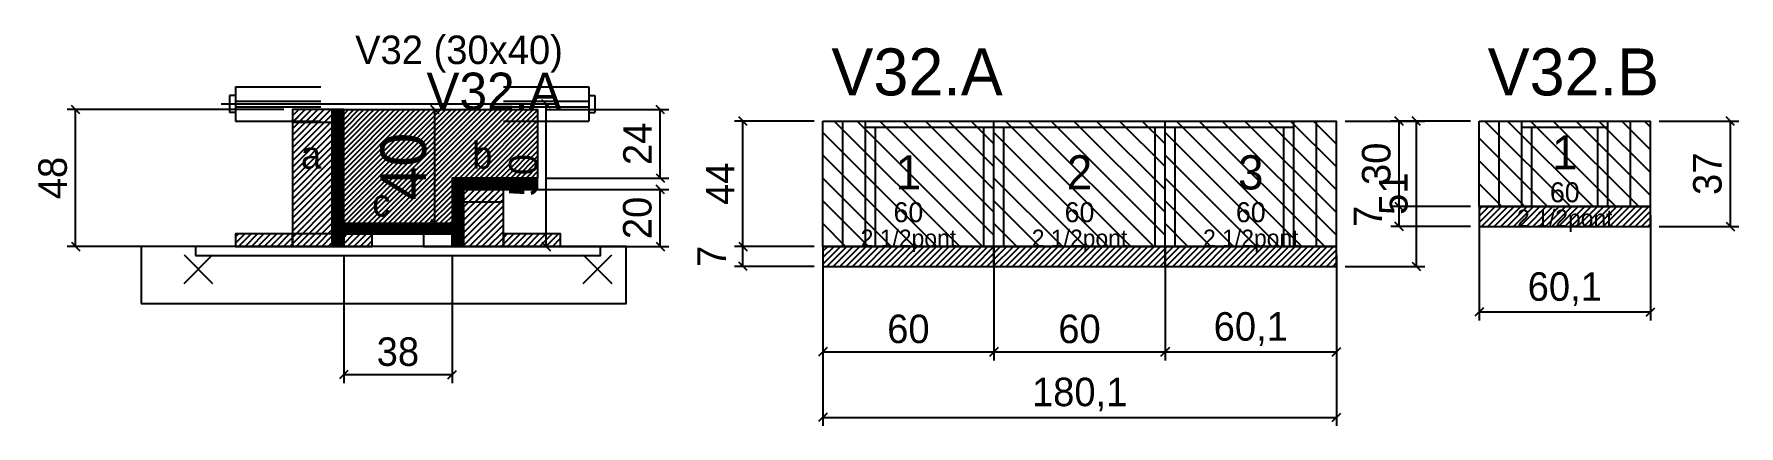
# Model space of a CAD drawing. Extents: x -69 to 529, y -107 to 31.
import ezdxf
from ezdxf.enums import TextEntityAlignment as Align

# ---------------------------------------------------------------- set-up
doc = ezdxf.new("R2010")
doc.units = 0
for name, color, linetype in [('5', 5, 'Continuous'), ('barrote', 126, 'Continuous'), ('CONCRETO', 251, 'Continuous'), ('COTA', 241, 'Continuous'), ('Cota Seção (2x)', 241, 'Continuous'), ('detalhes', 7, 'Continuous'), ('Hachura', 251, 'Continuous'), ('Madeira', 126, 'Continuous'), ('NOMENCLATURA', 7, 'Continuous'), ('Painéis', 200, 'Continuous'), ('presilha', 224, 'Continuous'), ('Reaproveitamento', 30, 'Continuous'), ('SARR_2.2x7', 40, 'Continuous'), ('SARR_3.5x7', 81, 'Continuous'), ('SCO-___-LAJ', 224, 'Continuous'), ('TENSOR', 224, 'Continuous'), ('texto', 7, 'Continuous'), ('Texto Seção', 7, 'Continuous')]:
    doc.layers.add(name, color=color, linetype=linetype)
doc.dimstyles.new('PAINEL', dxfattribs={"dimtxt": 10, "dimasz": 3, "dimexe": 3, "dimexo": 3, "dimgap": 3, "dimtad": 1, "dimblk": 'OBLIQUE', "dimblk1": 'OBLIQUE', "dimcen": 2.5, "dimclrd": 4, "dimclre": 4, "dimclrt": 240, "dimazin": 3, "dimtfac": 1, "dimtmove": 0, "dimatfit": 3})
doc.dimstyles.new('SECAO2X', dxfattribs={"dimtxt": 16, "dimasz": 3, "dimexe": 3, "dimexo": 3, "dimgap": 3, "dimtad": 1, "dimblk": 'OBLIQUE', "dimblk1": 'OBLIQUE', "dimcen": 2.5, "dimclrd": 4, "dimclre": 4, "dimclrt": 240, "dimazin": 3, "dimtfac": 1, "dimtmove": 0, "dimatfit": 3})

# ---------------------------------------------------------------- blocks, each defined once
blk = doc.blocks.new('_OBLIQUE')
at = {"color": 0, "linetype": 'BYBLOCK'}
blk.add_line((-0.5, -0.5), (0.5, 0.5), dxfattribs=at)

msp = doc.modelspace()

# ---------------------------------------------------------------- hatches: boundary and pattern name
at = {"layer": 'COTA'}
h = msp.add_hatch(dxfattribs=at)
h.set_pattern_fill('ANSI31', scale=0.4)
h.paths.add_polyline_path([(40, -36), (40, 4), (108, 4), (108, -20), (78, -20), (78, -36)])
h = msp.add_hatch(dxfattribs=at)
h.set_pattern_fill('ANSI31', scale=0.5)
h.paths.add_polyline_path([(438.1, -37), (498.2, -37), (498.2, -30), (438.1, -30)])
h = msp.add_hatch(dxfattribs=at)
h.set_pattern_fill('ANSI31', scale=0.5)
h.paths.add_polyline_path([(208, -51), (268, -51), (268, -44), (208, -44)])
h = msp.add_hatch(dxfattribs=at)
h.set_pattern_fill('ANSI31', scale=0.5)
h.paths.add_polyline_path([(268, -51), (328, -51), (328, -44), (268, -44)])
h = msp.add_hatch(dxfattribs=at)
h.set_pattern_fill('ANSI31', scale=0.5)
h.paths.add_polyline_path([(328, -51), (388.1, -51), (388.1, -44), (328, -44)])
at = {"layer": 'Hachura'}
h = msp.add_hatch(dxfattribs=at)
h.set_pattern_fill('ANSI31', scale=0.5)
h.paths.add_polyline_path([(22, -44), (36, -44), (36, 4), (22, 4)])
h = msp.add_hatch(dxfattribs=at)
h.set_pattern_fill('ANSI31', scale=0.5)
h.paths.add_polyline_path([(22, -0.4), (36, -0.4), (36, 4), (22, 4)])
h = msp.add_hatch(dxfattribs=at)
h.set_pattern_fill('SOLID')
h.paths.add_polyline_path([(36, -44), (40, -44), (40, 4), (36, 4)])
h = msp.add_hatch(dxfattribs=at)
h.set_pattern_fill('SOLID')
h.paths.add_polyline_path([(78, -24), (108, -24), (108, -20), (78, -20)])
h = msp.add_hatch(dxfattribs=at)
h.set_pattern_fill('SOLID')
h.paths.add_polyline_path([(78, -44), (82, -44), (82, -24), (78, -24)])
h = msp.add_hatch(dxfattribs=at)
h.set_pattern_fill('ANSI31', scale=0.5)
h.paths.add_polyline_path([(82, -44), (96, -44), (96, -24), (82, -24)])
h = msp.add_hatch(dxfattribs=at)
h.set_pattern_fill('ANSI31', scale=0.5)
h.paths.add_polyline_path([(82, -28.4), (96, -28.4), (96, -24), (82, -24)])
h = msp.add_hatch(dxfattribs=at)
h.set_pattern_fill('ANSI31', scale=0.5)
h.paths.add_polyline_path([(2, -44), (22, -44), (22, -39.6), (2, -39.6)])
h = msp.add_hatch(dxfattribs=at)
h.set_pattern_fill('SOLID')
h.paths.add_polyline_path([(40, -39.6), (78, -39.6), (78, -36), (40, -36)])
h = msp.add_hatch(dxfattribs=at)
h.set_pattern_fill('ANSI31', scale=0.5)
h.paths.add_polyline_path([(40, -44), (50, -44), (50, -39.6), (40, -39.6)])
h = msp.add_hatch(dxfattribs=at)
h.set_pattern_fill('ANSI31', scale=0.5)
h.paths.add_polyline_path([(96, -44), (116, -44), (116, -39.6), (96, -39.6)])

# ---------------------------------------------------------------- linework, layer by layer
for p, q in [((2, 12), (32, 12)), ((2, 12), (2, 0)), ((96, 12), (126, 12)), ((126, 12), (126, 0)), ((0, 9), (0, 3)), ((2, 9), (0, 9)), ((2, 7), (32, 7)), ((96, 7), (126, 7)), ((126, 9), (128, 9)), ((128, 9), (128, 3)), ((2, 3), (0, 3)), ((2, 5), (32, 5)), ((2, 0), (32, 0)), ((96, 5), (126, 5)), ((96, 0), (126, 0)), ((126, 3), (128, 3))]:
    msp.add_line(p, q)
at = {"layer": 'barrote'}
msp.add_lwpolyline([(-31, -64), (139, -64), (139, -44), (-31, -44)], close=True, dxfattribs=at)
at = {"layer": 'CONCRETO'}
msp.add_lwpolyline([(40, -36), (40, 4), (108, 4), (108, -20), (78, -20), (78, -36)], close=True, dxfattribs=at)
at = {"layer": 'Madeira'}
for points in [[(22, -44), (36, -44), (36, 4), (22, 4)], [(22, -0.4), (36, -0.4), (36, 4), (22, 4)], [(82, -44), (96, -44), (96, -24), (82, -24)], [(82, -28.4), (96, -28.4), (96, -24), (82, -24)], [(2, -44), (22, -44), (22, -39.6), (2, -39.6)], [(22, -44), (36, -44), (36, -39.6), (22, -39.6)], [(40, -44), (50, -44), (50, -39.6), (40, -39.6)], [(68, -44), (78, -44), (78, -39.6), (68, -39.6)], [(96, -44), (116, -44), (116, -39.6), (96, -39.6)]]:
    msp.add_lwpolyline(points, close=True, dxfattribs=at)
at = {"layer": 'Painéis'}
for p, q in [((208, 0), (268, 0)), ((208, -44), (208, 0)), ((268, -44), (268, 0)), ((268, -44), (268, 0)), ((268, 0), (328, 0)), ((268, -44), (268, 0)), ((328, -44), (328, 0)), ((328, -44), (328, 0)), ((328, 0), (388.1, 0)), ((328, -44), (328, 0)), ((388.1, -44), (388.1, 0)), ((438.1, 0), (498.2, 0)), ((438.1, -30), (438.1, 0)), ((498.2, -30), (498.2, 0)), ((438.1, -30), (498.2, -30)), ((208, -44), (268, -44)), ((268, -44), (328, -44)), ((328, -44), (388.1, -44))]:
    msp.add_line(p, q, dxfattribs=at)
for points in [[(36, -44), (40, -44), (40, 4), (36, 4)], [(78, -24), (108, -24), (108, -20), (78, -20)], [(78, -44), (82, -44), (82, -24), (78, -24)], [(40, -39.6), (78, -39.6), (78, -36), (40, -36)]]:
    msp.add_lwpolyline(points, close=True, dxfattribs=at)
at = {"layer": 'presilha'}
for p, q in [((-16, -57), (-6, -47)), ((-16, -47), (-6, -57)), ((124, -57), (134, -47)), ((124, -47), (134, -57))]:
    msp.add_line(p, q, dxfattribs=at)
at = {"layer": 'Reaproveitamento', "color": 30}
for p, q in [((256, -44), (212, 0)), ((264, -44), (220, 0)), ((268, -40), (228, 0)), ((268, -32), (236, 0)), ((268, -24), (244, 0)), ((268, -16), (252, 0)), ((268, -8), (260, 0)), ((268, 0), (268, 0)), ((316, -44), (272, 0)), ((324, -44), (280, 0)), ((328, -40), (288, 0)), ((328, -32), (296, 0)), ((328, -24), (304, 0)), ((328, -16), (312, 0)), ((328, -8), (320, 0)), ((328, 0), (328, 0)), ((376, -44), (332, 0)), ((384, -44), (340, 0)), ((388.1, -40.1), (348, 0)), ((388.1, -32.1), (356, 0)), ((388.1, -24.1), (364, 0)), ((388.1, -16.1), (372, 0)), ((388.1, -8.1), (380, 0)), ((388.1, -0.1), (388, 0)), ((470.1, -30), (440.1, 0)), ((478.1, -30), (448.1, 0)), ((486.1, -30), (456.1, 0)), ((494.1, -30), (464.1, 0)), ((498.2, -26.1), (472.1, 0)), ((498.2, -18.1), (480.1, 0)), ((498.2, -10.1), (488.1, 0)), ((498.2, -2.1), (496.1, 0)), ((248, -44), (208, -4)), ((308, -44), (268, -4)), ((368, -44), (328, -4)), ((462.1, -30), (438.1, -6)), ((240, -44), (208, -12)), ((300, -44), (268, -12)), ((360, -44), (328, -12)), ((454.1, -30), (438.1, -14)), ((232, -44), (208, -20)), ((292, -44), (268, -20)), ((352, -44), (328, -20)), ((446.1, -30), (438.1, -22)), ((224, -44), (208, -28)), ((284, -44), (268, -28)), ((344, -44), (328, -28)), ((438.1, -30), (438.1, -30)), ((216, -44), (208, -36)), ((276, -44), (268, -36)), ((336, -44), (328, -36)), ((208, -44), (208, -44)), ((268, -44), (268, -44)), ((328, -44), (328, -44))]:
    msp.add_line(p, q, dxfattribs=at)
at = {"layer": 'SARR_2.2x7'}
for p, q in [((215, -44), (215, 0)), ((381.1, -44), (381.1, 0)), ((445.1, -30), (445.1, 0)), ((491.2, -30), (491.2, 0)), ((223, -2.2), (268, -2.2)), ((268, -2.2), (328, -2.2)), ((328, -2.2), (373.1, -2.2)), ((453.1, -2.2), (483.2, -2.2))]:
    msp.add_line(p, q, dxfattribs=at)
at = {"layer": 'SARR_3.5x7'}
for p, q in [((223, -44), (223, 0)), ((268, -44), (268, 0)), ((268, -44), (268, 0)), ((328, -44), (328, 0)), ((328, -44), (328, 0)), ((373.1, -44), (373.1, 0)), ((453.1, -30), (453.1, 0)), ((483.2, -30), (483.2, 0)), ((226.5, -44), (226.5, -2.2)), ((264.5, -44), (264.5, -2.2)), ((271.5, -44), (271.5, -2.2)), ((324.5, -44), (324.5, -2.2)), ((331.5, -44), (331.5, -2.2)), ((369.6, -44), (369.6, -2.2)), ((456.6, -30), (456.6, -2.2)), ((479.7, -30), (479.7, -2.2)), ((453.1, -30), (456.6, -30)), ((479.7, -30), (483.2, -30)), ((223, -44), (226.5, -44)), ((264.5, -44), (268, -44)), ((268, -44), (271.5, -44)), ((324.5, -44), (328, -44)), ((328, -44), (331.5, -44)), ((369.6, -44), (373.1, -44))]:
    msp.add_line(p, q, dxfattribs=at)
at = {"layer": 'SCO-___-LAJ'}
for points in [[(438.1, -37), (498.2, -37), (498.2, -30), (438.1, -30)], [(-12, -47.2), (130, -47.2), (130, -44), (-12, -44)], [(208, -51), (268, -51), (268, -44), (208, -44)], [(268, -51), (328, -51), (328, -44), (268, -44)], [(328, -51), (388.1, -51), (388.1, -44), (328, -44)]]:
    msp.add_lwpolyline(points, close=True, dxfattribs=at)
at = {"layer": 'TENSOR'}
msp.add_line((-3, 6), (106, 6), dxfattribs=at)

# ---------------------------------------------------------------- texts
at = {"layer": '5'}
for s, height, p in [('1', 12, (468.15, -11)), ('2', 12, (298, -18)), ('3', 12, (358.05, -18)), ('1', 12, (238, -18)), ('60', 7, (468.15, -25)), ('60', 7, (238, -32)), ('60', 7, (298, -32)), ('60', 7, (358.05, -32))]:
    msp.add_text(s, height=height, dxfattribs=at).set_placement(p, align=Align.MIDDLE_CENTER)
at = {"layer": 'detalhes'}
for s, p in [('a', (25, -16.7)), ('b', (85, -16.7)), ('c', (50, -33.5))]:
    msp.add_text(s, height=9.6, dxfattribs=at).set_placement(p)
at = {"layer": 'NOMENCLATURA'}
for s, p in [('V32.A', (211, 9)), ('V32.B', (441.1, 9))]:
    msp.add_text(s, height=16.5, dxfattribs=at).set_placement(p)
at = {"layer": 'texto', "char_height": 6, "attachment_point": 5}
for insert in [(468.15, -35), (238, -42), (298, -42), (358.05, -42)]:
    msp.add_mtext('2 1/2pont', dxfattribs=dict(at, insert=insert))
at = {"layer": 'Texto Seção'}
for s, height, p in [('V32 (30x40)', 10, (44, 20)), ('V32.A', 13, (69, 4))]:
    msp.add_text(s, height=height, dxfattribs=at).set_placement(p)

# ---------------------------------------------------------------- dimensions: what is measured, and where the dimension line sits
at = {"layer": 'COTA'}
for base, p1, p2 in [((111, -44), (96, -44), (96, 6)), ((-54, -44), (2, -44), (22, 4)), ((151, -20), (108, -20), (108, 4)), ((180, -44), (208, -44), (208, 0)), ((416.1, -51), (388.1, -51), (388.1, 0)), ((410.1, -30), (438.1, -30), (438.1, 0)), ((526.2, -37), (498.2, -37), (498.2, 0)), ((151, -44), (96, -44), (96, -24)), ((410.1, -37), (438.1, -37), (438.1, -30)), ((180, -51), (208, -51), (208, -44))]:
    msp.add_linear_dim(base=base, p1=p1, p2=p2, angle=90, dimstyle='PAINEL', dxfattribs=at).render()
for base, p1, p2 in [((438.1, -67), (438.1, -30), (498.2, -30)), ((40, -89), (40, -44), (78, -44)), ((208, -81), (208, -44), (268, -44)), ((208, -104), (208, -44), (388.1, -44)), ((268, -81), (268, -44), (328, -44)), ((328, -81), (328, -44), (388.1, -44))]:
    msp.add_linear_dim(base=base, p1=p1, p2=p2, dimstyle='PAINEL', dxfattribs=at).render()
at = {"layer": 'Cota Seção (2x)'}
msp.add_linear_dim(base=(72, -36), p1=(40, -36), p2=(40, 4), angle=90, dimstyle='SECAO2X', dxfattribs=at).render()

doc.saveas('drawing.dxf')
